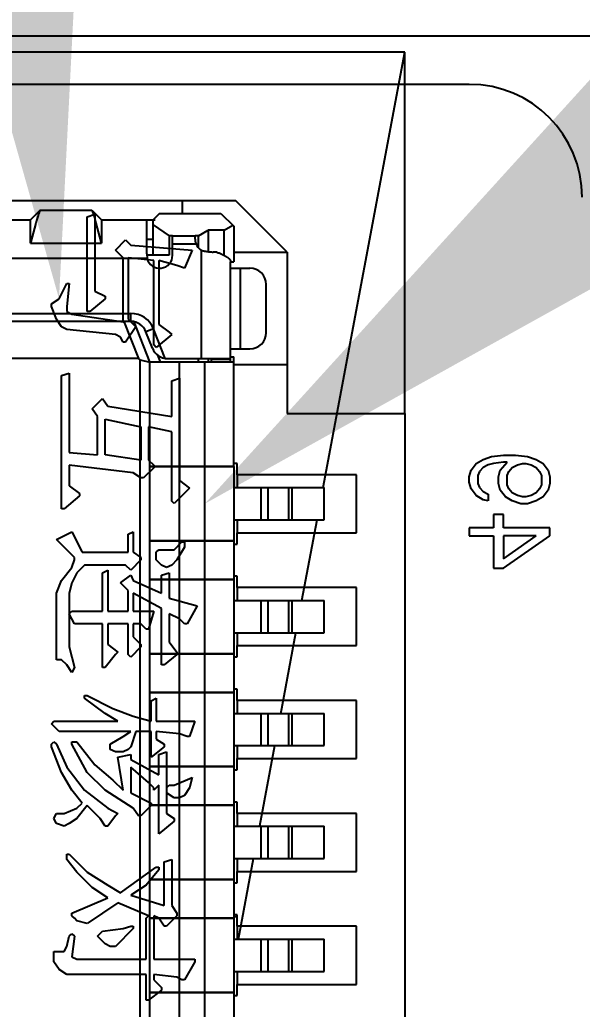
# Model space of a CAD drawing. Header units: millimetres. Extents: x 164 to 1164, y 133 to 906.
# Drawn here: x 235.91 to 241.14, y 302.63 to 311.83 of the extents above; entities that cross this region are included whole.
import ezdxf
from ezdxf import colors
from ezdxf.entities.mleader import LeaderData, LeaderLine
from ezdxf.math import Vec2, Vec3

# ---------------------------------------------------------------- set-up
doc = ezdxf.new("R2010")
doc.units = ezdxf.units.MM
for name, color, linetype in [('00侧挡板', 103, 'Continuous'), ('01_ASM_ALL_AXIS', 7, 'Continuous'), ('_139725', 7, 'Continuous'), ('_163842', 7, 'Continuous'), ('_18732', 7, 'Continuous'), ('_242229', 7, 'Continuous'), ('_408327', 7, 'Continuous'), ('_424072', 7, 'Continuous'), ('_533418', 7, 'Continuous')]:
    doc.layers.add(name, color=color, linetype=linetype)
doc.styles.get("Standard").update_dxf_attribs({"font": ''})
doc.styles.get('Standard').set_extended_font_data('SimSun')

# ---------------------------------------------------------------- blocks, each defined once
blk = doc.blocks.new('SFWER23')
at = {"color": 7}
for p, q in [((-188.5026, -444.2783), (-188.5026, -431.8307)), ((-188.3526, -441.8283), (-188.3526, -444.2783))]:
    blk.add_line(p, q, dxfattribs=at)
at = {"color": 3}
blk.add_line((-188.5026, -444.2783), (-188.5026, -431.8307), dxfattribs=at)
at = {"color": 1}
for p, q in [((-188.4526, -442.0283), (-188.4526, -444.1283)), ((-187.3326, -442.0283), (-188.4526, -442.0283)), ((-187.3326, -442.3933), (-187.3326, -442.0283)), ((-187.8326, -442.3933), (-187.9926, -442.5533)), ((-187.4826, -442.3933), (-187.3326, -442.3933)), ((-187.9926, -442.7183), (-187.9926, -442.5533)), ((-187.1776, -442.5483), (-187.1776, -442.5583)), ((-187.1426, -442.5483), (-187.1776, -442.5483)), ((-186.9276, -442.5483), (-186.9626, -442.5483)), ((-186.9276, -442.5583), (-186.9276, -442.5483)), ((-186.8276, -442.5483), (-186.8276, -442.5583)), ((-186.7926, -442.5483), (-186.8276, -442.5483)), ((-186.5776, -442.5483), (-186.6126, -442.5483)), ((-186.5776, -442.5583), (-186.5776, -442.5483)), ((-186.4776, -442.5483), (-186.4776, -442.5583)), ((-186.4426, -442.5483), (-186.4776, -442.5483)), ((-186.2276, -442.5483), (-186.2626, -442.5483)), ((-186.2276, -442.5583), (-186.2276, -442.5483)), ((-186.1276, -442.5483), (-186.1276, -442.5583)), ((-186.0926, -442.5483), (-186.1276, -442.5483)), ((-185.8776, -442.5483), (-185.9126, -442.5483)), ((-185.8776, -442.5583), (-185.8776, -442.5483)), ((-185.7776, -442.5483), (-185.7776, -442.5583)), ((-185.7426, -442.5483), (-185.7776, -442.5483)), ((-185.5276, -442.5483), (-185.5626, -442.5483)), ((-185.5276, -442.5583), (-185.5276, -442.5483))]:
    blk.add_line(p, q, dxfattribs=at)
at = {"color": 2}
for p, q in [((-187.1032, -442.2813), (-188.4526, -442.0283)), ((-187.3326, -442.0283), (-178.3726, -442.0283)), ((-186.7526, -442.347), (-187.0026, -442.3002)), ((-186.4016, -442.4128), (-186.6526, -442.3658)), ((-186.0535, -442.4781), (-186.3026, -442.4314)), ((-185.7026, -442.5439), (-185.9526, -442.497)), ((-185.7675, -442.5581), (-185.7773, -442.5483))]:
    blk.add_line(p, q, dxfattribs=at)
at = {"color": 4}
for p, q in [((-187.1426, -442.1783), (-187.1426, -442.5483)), ((-186.9626, -442.1783), (-187.1426, -442.1783)), ((-186.9626, -442.5483), (-186.9626, -442.1783)), ((-186.7926, -442.1783), (-186.7926, -442.5483)), ((-186.6126, -442.1783), (-186.7926, -442.1783)), ((-186.6126, -442.5483), (-186.6126, -442.1783)), ((-186.4426, -442.1783), (-186.4426, -442.5483)), ((-186.2626, -442.1783), (-186.4426, -442.1783)), ((-186.2626, -442.5483), (-186.2626, -442.1783)), ((-186.0926, -442.1783), (-186.0926, -442.5483)), ((-185.9126, -442.1783), (-186.0926, -442.1783)), ((-185.9126, -442.5483), (-185.9126, -442.1783)), ((-185.7426, -442.1783), (-185.7426, -442.5483)), ((-185.5626, -442.1783), (-185.7426, -442.1783)), ((-185.5626, -442.5483), (-185.5626, -442.1783)), ((-187.8326, -442.5583), (-187.8326, -442.3933)), ((-187.8326, -442.3933), (-187.4826, -442.3933)), ((-187.4826, -442.3933), (-187.4826, -442.5583)), ((-187.1426, -442.5483), (-187.1026, -442.5483)), ((-187.0026, -442.5483), (-186.9626, -442.5483)), ((-186.7926, -442.5483), (-186.7526, -442.5483)), ((-186.6526, -442.5483), (-186.6126, -442.5483)), ((-186.4426, -442.5483), (-186.4026, -442.5483)), ((-186.3026, -442.5483), (-186.2626, -442.5483)), ((-186.0926, -442.5483), (-186.0526, -442.5483)), ((-185.9526, -442.5483), (-185.9126, -442.5483)), ((-185.7426, -442.5483), (-185.7026, -442.5483)), ((-185.6026, -442.5483), (-185.5626, -442.5483)), ((-187.8546, -442.8779), (-187.8387, -442.6875)), ((-187.8387, -442.6875), (-187.7831, -442.7113)), ((-187.1244, -442.7272), (-187.1006, -442.6954)), ((-187.1006, -442.6954), (-187.053, -442.743)), ((-186.7593, -442.7589), (-186.7355, -442.6716)), ((-186.7355, -442.6716), (-186.68, -442.7033)), ((-186.3784, -442.7986), (-186.3784, -442.6795)), ((-186.3784, -442.6795), (-186.3307, -442.6954)), ((-186.3307, -442.6954), (-186.3307, -442.7033)), ((-186.18, -442.743), (-186.2038, -442.6875)), ((-186.2038, -442.6875), (-186.172, -442.6954)), ((-186.172, -442.6954), (-186.1482, -442.7113)), ((-185.6403, -442.8065), (-185.6403, -442.6795)), ((-185.6403, -442.6795), (-185.6323, -442.6795)), ((-185.6323, -442.6795), (-185.5768, -442.7113)), ((-187.9926, -443.4383), (-187.9926, -442.7183)), ((-187.9926, -442.7183), (-187.9526, -442.7183)), ((-187.7831, -442.7113), (-187.7911, -442.7351)), ((-187.4339, -442.751), (-187.4419, -442.7272)), ((-187.4419, -442.7272), (-187.1244, -442.7272)), ((-186.9339, -442.7192), (-186.9339, -442.7113)), ((-186.9339, -442.7113), (-186.918, -442.7113)), ((-186.9101, -442.743), (-186.9339, -442.7192)), ((-186.918, -442.7113), (-186.8784, -442.7351)), ((-186.6958, -442.7272), (-186.7117, -442.7589)), ((-186.68, -442.7113), (-186.6958, -442.7272)), ((-186.68, -442.7033), (-186.68, -442.7113)), ((-186.3387, -442.7272), (-186.3466, -442.7986)), ((-186.3307, -442.7033), (-186.3387, -442.7272)), ((-186.1482, -442.7113), (-186.1403, -442.7272)), ((-186.1403, -442.7272), (-186.1403, -442.743)), ((-185.5768, -442.7192), (-185.5847, -442.7351)), ((-185.5768, -442.7113), (-185.5768, -442.7192)), ((-187.7911, -442.7351), (-187.8069, -442.7906)), ((-187.6085, -442.7906), (-187.5847, -442.7589)), ((-187.5847, -442.7589), (-187.5768, -442.751)), ((-187.5768, -442.751), (-187.5371, -442.7986)), ((-187.3228, -442.751), (-187.4339, -442.751)), ((-187.3546, -442.9494), (-187.3228, -442.751)), ((-187.2752, -442.751), (-187.2911, -442.8224)), ((-187.0609, -442.751), (-187.2752, -442.751)), ((-187.053, -442.743), (-187.0609, -442.751)), ((-186.9101, -442.7906), (-186.9101, -442.743)), ((-186.8784, -442.7351), (-186.8625, -442.751)), ((-186.8625, -442.751), (-186.8546, -442.7668)), ((-186.8307, -442.7827), (-186.8387, -442.7589)), ((-186.8387, -442.7589), (-186.7593, -442.7589)), ((-186.7117, -442.7589), (-186.6244, -442.7589)), ((-186.6244, -442.7589), (-186.5927, -442.7351)), ((-186.5927, -442.7351), (-186.5847, -442.7351)), ((-186.5847, -442.7351), (-186.553, -442.7748)), ((-186.18, -442.7589), (-186.18, -442.743)), ((-186.172, -442.7668), (-186.18, -442.7589)), ((-186.1403, -442.743), (-186.1561, -442.7668)), ((-186.0927, -442.7668), (-186.0768, -442.743)), ((-186.0768, -442.743), (-186.0688, -442.743)), ((-186.0688, -442.743), (-186.0292, -442.7906)), ((-185.9419, -442.7748), (-185.9498, -442.751)), ((-185.9498, -442.751), (-185.8069, -442.751)), ((-185.8069, -442.751), (-185.7831, -442.7351)), ((-185.7831, -442.7351), (-185.7752, -442.7351)), ((-185.7752, -442.7351), (-185.7434, -442.7668)), ((-185.5847, -442.7351), (-185.5927, -442.8065)), ((-187.8069, -442.7906), (-187.6085, -442.7906)), ((-186.9022, -442.7986), (-186.9101, -442.7906)), ((-186.8625, -442.7827), (-186.8784, -442.7986)), ((-186.8546, -442.7668), (-186.8625, -442.7827)), ((-186.7752, -442.7827), (-186.8307, -442.7827)), ((-186.8149, -442.87), (-186.7752, -442.7827)), ((-186.7276, -442.7827), (-186.7752, -442.87)), ((-186.553, -442.7827), (-186.7276, -442.7827)), ((-186.553, -442.7748), (-186.553, -442.7827)), ((-186.3228, -442.7986), (-186.3069, -442.7748)), ((-186.3069, -442.7748), (-186.299, -442.7748)), ((-186.299, -442.7748), (-186.2673, -442.8145)), ((-186.2752, -442.7906), (-186.2831, -442.7668)), ((-186.2831, -442.7668), (-186.0927, -442.7668)), ((-186.2117, -442.7906), (-186.2752, -442.7906)), ((-186.2593, -442.8779), (-186.2117, -442.7906)), ((-186.18, -442.7906), (-186.1641, -442.8065)), ((-186.0292, -442.7906), (-186.18, -442.7906)), ((-185.8069, -442.7748), (-185.9419, -442.7748)), ((-185.926, -442.7986), (-185.926, -442.7906)), ((-185.926, -442.7906), (-185.918, -442.7906)), ((-185.918, -442.7906), (-185.8704, -442.8303)), ((-185.8387, -442.8779), (-185.8069, -442.7748)), ((-185.7673, -442.7906), (-185.7752, -442.8065)), ((-185.7434, -442.7748), (-185.7673, -442.7906)), ((-185.7434, -442.7668), (-185.7434, -442.7748)), ((-185.5768, -442.8065), (-185.553, -442.7827)), ((-185.553, -442.7827), (-185.545, -442.7827)), ((-185.545, -442.7827), (-185.5133, -442.8224)), ((-187.8069, -442.8065), (-187.8149, -442.8859)), ((-187.545, -442.8065), (-187.8069, -442.8065)), ((-187.5371, -442.7986), (-187.545, -442.8065)), ((-187.2911, -442.8224), (-187.1879, -442.8224)), ((-187.1879, -442.8224), (-187.172, -442.8065)), ((-187.172, -442.8065), (-187.1641, -442.8065)), ((-187.1641, -442.8065), (-187.1323, -442.8383)), ((-186.8784, -442.7986), (-186.9022, -442.7986)), ((-186.7196, -442.87), (-186.7196, -442.8065)), ((-186.7196, -442.8065), (-186.6641, -442.8224)), ((-186.6641, -442.8224), (-186.6641, -442.8303)), ((-186.4419, -442.8145), (-186.4498, -442.7986)), ((-186.4498, -442.7986), (-186.3784, -442.7986)), ((-186.3784, -442.8145), (-186.4419, -442.8145)), ((-186.3942, -442.87), (-186.3784, -442.8145)), ((-186.3466, -442.7986), (-186.3228, -442.7986)), ((-186.3466, -442.8145), (-186.3466, -442.8621)), ((-186.2673, -442.8145), (-186.3466, -442.8145)), ((-186.1879, -442.8224), (-186.2355, -442.8779)), ((-186.172, -442.8065), (-186.1879, -442.8224)), ((-186.1641, -442.8065), (-186.172, -442.8065)), ((-186.1561, -442.8779), (-186.1244, -442.8145)), ((-186.1244, -442.8145), (-186.1165, -442.8145)), ((-186.1165, -442.8145), (-186.0847, -442.8462)), ((-185.8466, -442.9097), (-185.926, -442.7986)), ((-185.7752, -442.8224), (-185.8149, -442.9176)), ((-185.7752, -442.8065), (-185.6403, -442.8065)), ((-185.7673, -442.8303), (-185.7752, -442.8224)), ((-185.5927, -442.8065), (-185.5768, -442.8065)), ((-185.5133, -442.8224), (-185.5133, -442.8303)), ((-187.3149, -442.9573), (-187.2911, -442.8462)), ((-187.2911, -442.8462), (-187.1879, -442.8462)), ((-187.1879, -442.8462), (-187.2038, -442.9573)), ((-187.1323, -442.8462), (-187.1482, -442.87)), ((-187.1323, -442.8383), (-187.1323, -442.8462)), ((-186.9022, -442.87), (-186.8863, -442.8462)), ((-186.8863, -442.8462), (-186.8784, -442.8462)), ((-186.8784, -442.8462), (-186.8466, -442.8779)), ((-186.6641, -442.8303), (-186.68, -442.8462)), ((-186.68, -442.8462), (-186.68, -442.87)), ((-186.6403, -442.87), (-186.6165, -442.8462)), ((-186.6165, -442.8462), (-186.6085, -442.8462)), ((-186.6085, -442.8462), (-186.5768, -442.8779)), ((-186.0847, -442.8462), (-186.0847, -442.8541)), ((-185.8704, -442.8303), (-185.8387, -442.8779)), ((-185.6403, -442.8303), (-185.7673, -442.8303)), ((-185.6403, -443.0446), (-185.6403, -442.8303)), ((-185.5927, -442.8303), (-185.5927, -443.0764)), ((-185.5133, -442.8303), (-185.5927, -442.8303)), ((-187.8704, -442.8938), (-187.8546, -442.8779)), ((-187.6244, -442.8859), (-187.6006, -442.8621)), ((-187.6006, -442.8621), (-187.553, -442.8938)), ((-187.1482, -442.87), (-187.172, -443.0684)), ((-186.9577, -442.8859), (-186.9657, -442.87)), ((-186.9657, -442.87), (-186.9022, -442.87)), ((-186.8466, -442.8779), (-186.8625, -442.8938)), ((-186.8307, -442.8779), (-186.8149, -442.87)), ((-186.8069, -442.9097), (-186.8307, -442.8779)), ((-186.7752, -442.87), (-186.7196, -442.87)), ((-186.68, -442.87), (-186.6403, -442.87)), ((-186.5768, -442.8779), (-186.5847, -442.8859)), ((-186.418, -442.9335), (-186.3942, -442.87)), ((-186.3466, -442.8621), (-186.299, -442.8779)), ((-186.3307, -442.9018), (-186.3466, -442.8779)), ((-186.3466, -442.8779), (-186.3466, -443.1002)), ((-186.299, -442.8779), (-186.2911, -442.8859)), ((-186.2673, -442.9176), (-186.2752, -442.8779)), ((-186.2752, -442.8779), (-186.2593, -442.8779)), ((-186.2355, -442.8779), (-186.1561, -442.8779)), ((-186.1085, -442.87), (-186.1641, -442.9573)), ((-186.0847, -442.8541), (-186.1085, -442.87)), ((-185.7434, -442.8779), (-185.7434, -442.87)), ((-185.7434, -442.87), (-185.7355, -442.87)), ((-185.7355, -442.9018), (-185.7434, -442.8779)), ((-185.7355, -442.87), (-185.68, -442.9256)), ((-187.8387, -442.9256), (-187.8704, -442.8938)), ((-187.8149, -442.9018), (-187.8387, -442.9256)), ((-187.8149, -442.8859), (-187.6244, -442.8859)), ((-187.6165, -442.9018), (-187.8149, -442.9018)), ((-187.6403, -443.0605), (-187.6165, -442.9018)), ((-187.5688, -442.9097), (-187.5768, -442.9256)), ((-187.553, -442.9018), (-187.5688, -442.9097)), ((-187.553, -442.8938), (-187.553, -442.9018)), ((-186.9022, -442.8859), (-186.9577, -442.8859)), ((-186.9022, -443.0287), (-186.9022, -442.8859)), ((-186.8625, -442.8938), (-186.8625, -443.0208)), ((-186.7831, -442.8859), (-186.8069, -442.9097)), ((-186.7196, -442.8859), (-186.7831, -442.8859)), ((-186.7196, -442.9494), (-186.7196, -442.8859)), ((-186.68, -442.8859), (-186.68, -442.9494)), ((-186.5847, -442.8859), (-186.68, -442.8859)), ((-186.3069, -442.9414), (-186.3307, -442.9018)), ((-186.2911, -442.8859), (-186.2831, -442.9018)), ((-186.2831, -442.9018), (-186.2831, -442.9256)), ((-186.1641, -442.9018), (-186.2673, -442.9176)), ((-186.1958, -442.9335), (-186.1641, -442.9018)), ((-185.8704, -442.9494), (-185.8466, -442.9097)), ((-185.7276, -442.9652), (-185.7355, -442.9018)), ((-187.5768, -442.9256), (-187.5927, -443.0764)), ((-186.6165, -442.9494), (-186.5927, -442.9176)), ((-186.5927, -442.9176), (-186.5847, -442.9256)), ((-186.5847, -442.9256), (-186.545, -442.9573)), ((-186.4577, -443.0129), (-186.418, -442.9335)), ((-186.3784, -442.9176), (-186.4022, -442.9573)), ((-186.3784, -443.116), (-186.3784, -442.9176)), ((-186.2911, -442.9414), (-186.3069, -442.9414)), ((-186.2831, -442.9256), (-186.2911, -442.9414)), ((-186.2434, -442.9891), (-186.1958, -442.9335)), ((-186.1085, -442.9494), (-186.0927, -442.9176)), ((-186.0927, -442.9176), (-186.0847, -442.9256)), ((-186.0847, -442.9256), (-186.053, -442.9494)), ((-185.8149, -442.9176), (-185.7514, -443.0129)), ((-185.68, -442.9414), (-185.6879, -442.9573)), ((-185.68, -442.9256), (-185.68, -442.9414)), ((-187.7117, -442.9891), (-187.6958, -442.9573)), ((-187.6958, -442.9573), (-187.6879, -442.9573)), ((-187.6879, -442.9573), (-187.6482, -443.0049)), ((-187.3784, -442.9652), (-187.3546, -442.9494)), ((-187.3466, -442.997), (-187.3784, -442.9652)), ((-187.2038, -442.9573), (-187.3149, -442.9573)), ((-186.8387, -442.9652), (-186.8466, -442.9494)), ((-186.8466, -442.9494), (-186.7196, -442.9494)), ((-186.7196, -442.9652), (-186.8387, -442.9652)), ((-186.7196, -443.0605), (-186.7196, -442.9652)), ((-186.68, -442.9494), (-186.6165, -442.9494)), ((-186.68, -442.9652), (-186.68, -443.0525)), ((-186.545, -442.9652), (-186.68, -442.9652)), ((-186.545, -442.9573), (-186.545, -442.9652)), ((-186.4022, -442.9573), (-186.4498, -443.0208)), ((-186.1641, -442.9573), (-186.2196, -443.0129)), ((-186.1641, -443.0208), (-186.1085, -442.9494)), ((-186.0768, -442.9732), (-186.1165, -443.0129)), ((-186.053, -442.9573), (-186.0768, -442.9732)), ((-186.053, -442.9494), (-186.053, -442.9573)), ((-185.9101, -443.0129), (-185.8704, -442.9494)), ((-185.8307, -442.9494), (-185.8625, -442.997)), ((-185.7831, -443.0605), (-185.8307, -442.9494)), ((-185.7117, -442.9811), (-185.7276, -442.9652)), ((-185.6879, -442.9573), (-185.7117, -442.9811)), ((-187.9419, -443.0129), (-187.9498, -442.9891)), ((-187.9498, -442.9891), (-187.7117, -442.9891)), ((-187.6482, -443.0049), (-187.6482, -443.0129)), ((-187.3228, -442.9811), (-187.3466, -442.997)), ((-187.2038, -442.9811), (-187.3228, -442.9811)), ((-187.2117, -443.0684), (-187.2038, -442.9811)), ((-186.3149, -443.0446), (-186.2434, -442.9891)), ((-185.8625, -442.997), (-185.9101, -443.0446)), ((-187.6482, -443.0129), (-187.9419, -443.0129)), ((-187.1085, -443.0684), (-187.0847, -443.0367)), ((-187.0847, -443.0367), (-187.0768, -443.0367)), ((-187.0768, -443.0367), (-187.0371, -443.0843)), ((-186.9657, -443.0605), (-186.9022, -443.0287)), ((-186.8625, -443.0208), (-186.8387, -443.0446)), ((-186.4577, -443.0208), (-186.4577, -443.0129)), ((-186.4498, -443.0208), (-186.4577, -443.0208)), ((-186.2196, -443.0129), (-186.3069, -443.0605)), ((-186.2355, -443.0764), (-186.1641, -443.0208)), ((-186.1244, -443.0287), (-186.1641, -443.0605)), ((-186.1085, -443.0446), (-186.1244, -443.0287)), ((-186.1165, -443.0129), (-186.0768, -443.0446)), ((-185.9657, -443.0684), (-185.9101, -443.0129)), ((-185.7514, -443.0129), (-185.7593, -443.0446)), ((-187.7355, -443.0764), (-187.7355, -443.0684)), ((-187.7355, -443.0684), (-187.6641, -443.0764)), ((-187.6482, -443.0764), (-187.6403, -443.0605)), ((-187.4498, -443.0922), (-187.4577, -443.0684)), ((-187.4577, -443.0684), (-187.2117, -443.0684)), ((-187.172, -443.0684), (-187.1085, -443.0684)), ((-186.9419, -443.1081), (-186.9657, -443.0605)), ((-186.8863, -443.0525), (-186.9419, -443.1081)), ((-186.8784, -443.0525), (-186.8863, -443.0525)), ((-186.8546, -443.0605), (-186.8784, -443.0525)), ((-186.8149, -443.0922), (-186.8546, -443.0605)), ((-186.8387, -443.0446), (-186.8069, -443.0605)), ((-186.8069, -443.0605), (-186.7752, -443.0684)), ((-186.7752, -443.0684), (-186.6085, -443.0684)), ((-186.7117, -443.0684), (-186.7196, -443.0605)), ((-186.68, -443.0525), (-186.7117, -443.0684)), ((-186.6085, -443.0684), (-186.545, -443.0525)), ((-186.5292, -443.0605), (-186.553, -443.0764)), ((-186.545, -443.0525), (-186.5292, -443.0605)), ((-186.3149, -443.0605), (-186.3149, -443.0446)), ((-186.3069, -443.0605), (-186.3149, -443.0605)), ((-186.1641, -443.0605), (-186.2196, -443.0922)), ((-186.0927, -443.0843), (-186.1085, -443.0446)), ((-186.0768, -443.0446), (-186.0609, -443.0684)), ((-186.0609, -443.0684), (-186.053, -443.0843)), ((-185.9657, -443.0764), (-185.9657, -443.0684)), ((-185.9101, -443.0446), (-185.9498, -443.0764)), ((-185.7752, -443.0605), (-185.7831, -443.0605)), ((-185.7673, -443.0525), (-185.7752, -443.0605)), ((-185.7593, -443.0446), (-185.7673, -443.0525)), ((-185.7196, -443.0605), (-185.7117, -443.0525)), ((-185.7117, -443.0684), (-185.7196, -443.0605)), ((-185.7117, -443.0525), (-185.6482, -443.0605)), ((-185.68, -443.0764), (-185.7117, -443.0684)), ((-185.6482, -443.0605), (-185.6403, -443.0446)), ((-187.6879, -443.1002), (-187.7355, -443.0764)), ((-187.6641, -443.0764), (-187.6482, -443.0764)), ((-187.6006, -443.0922), (-187.6244, -443.1081)), ((-187.5927, -443.0764), (-187.6006, -443.0922)), ((-187.0371, -443.0922), (-187.4498, -443.0922)), ((-187.0371, -443.0843), (-187.0371, -443.0922)), ((-186.7752, -443.1081), (-186.8149, -443.0922)), ((-186.553, -443.0764), (-186.5688, -443.0922)), ((-186.5688, -443.0922), (-186.5688, -443.1081)), ((-186.3069, -443.1081), (-186.2355, -443.0764)), ((-186.2196, -443.0922), (-186.299, -443.124)), ((-186.0927, -443.1081), (-186.0927, -443.0843)), ((-186.053, -443.0843), (-186.0609, -443.1081)), ((-185.9498, -443.0764), (-185.9657, -443.0764)), ((-185.6641, -443.0843), (-185.68, -443.0764)), ((-185.6641, -443.116), (-185.6641, -443.0843)), ((-185.5927, -443.0764), (-185.6085, -443.1002)), ((-187.672, -443.124), (-187.6879, -443.1002)), ((-187.6641, -443.124), (-187.672, -443.124)), ((-187.6244, -443.1081), (-187.6641, -443.124)), ((-186.5688, -443.1081), (-186.7752, -443.1081)), ((-186.3704, -443.124), (-186.3784, -443.116)), ((-186.3466, -443.1002), (-186.3704, -443.124)), ((-186.3149, -443.116), (-186.3069, -443.1081)), ((-186.3069, -443.124), (-186.3149, -443.116)), ((-186.299, -443.124), (-186.3069, -443.124)), ((-186.0768, -443.116), (-186.0927, -443.1081)), ((-186.0609, -443.1081), (-186.0768, -443.116)), ((-185.6323, -443.116), (-185.6641, -443.116)), ((-185.6085, -443.1002), (-185.6323, -443.116))]:
    blk.add_line(p, q, dxfattribs=at)
at = {"color": 7}
blk.add_arc((-188.0026, -441.8283), 0.35, 90, 180, dxfattribs=at)
at = {"layer": '01_ASM_ALL_AXIS', "color": 4}
for p, q in [((-187.1776, -441.5996), (-187.1568, -441.5836)), ((-187.1568, -441.5836), (-187.136, -441.5783)), ((-187.136, -441.5783), (-187.1151, -441.5783)), ((-187.1151, -441.5783), (-187.0943, -441.5836)), ((-187.0943, -441.5836), (-187.0735, -441.5996)), ((-186.9776, -441.5783), (-186.9776, -441.7219)), ((-186.9526, -441.5783), (-186.9776, -441.5783)), ((-186.8526, -441.7219), (-186.9526, -441.5783)), ((-187.1985, -441.6474), (-187.1901, -441.6208)), ((-187.1901, -441.6208), (-187.1776, -441.5996)), ((-187.1735, -441.6368), (-187.1651, -441.6208)), ((-187.1651, -441.6208), (-187.1526, -441.6102)), ((-187.1526, -441.6102), (-187.1401, -441.6049)), ((-187.1401, -441.6049), (-187.111, -441.6049)), ((-187.111, -441.6049), (-187.0985, -441.6102)), ((-187.0985, -441.6102), (-187.086, -441.6208)), ((-187.086, -441.6208), (-187.0776, -441.6368)), ((-187.0735, -441.5996), (-187.061, -441.6208)), ((-187.061, -441.6208), (-187.0526, -441.6474)), ((-186.9526, -441.6208), (-186.9526, -441.7219)), ((-186.8818, -441.7219), (-186.9526, -441.6208)), ((-187.2026, -441.6847), (-187.1985, -441.6474)), ((-187.1776, -441.6527), (-187.1735, -441.6368)), ((-187.1776, -441.6634), (-187.1776, -441.6527)), ((-187.0776, -441.6368), (-187.0735, -441.6527)), ((-187.0735, -441.6527), (-187.0735, -441.6634)), ((-187.0526, -441.6474), (-187.0526, -441.6687)), ((-187.2026, -441.7219), (-187.2026, -441.6847)), ((-187.1735, -441.6793), (-187.1776, -441.6634)), ((-187.1651, -441.6953), (-187.1735, -441.6793)), ((-187.0776, -441.6793), (-187.086, -441.6953)), ((-187.0735, -441.6634), (-187.0776, -441.6793)), ((-187.0526, -441.6687), (-187.061, -441.6953)), ((-187.1818, -441.7113), (-187.1818, -441.7219)), ((-187.1568, -441.7325), (-187.1818, -441.7113)), ((-187.1526, -441.7059), (-187.1651, -441.6953)), ((-187.1401, -441.7113), (-187.1526, -441.7059)), ((-187.111, -441.7113), (-187.1401, -441.7113)), ((-187.0985, -441.7059), (-187.111, -441.7113)), ((-187.086, -441.6953), (-187.0985, -441.7059)), ((-187.0735, -441.7166), (-187.0943, -441.7325)), ((-187.061, -441.6953), (-187.0735, -441.7166)), ((-187.1985, -441.7591), (-187.2026, -441.7219)), ((-187.1818, -441.7219), (-187.1776, -441.7538)), ((-187.136, -441.7379), (-187.1568, -441.7325)), ((-187.1151, -441.7379), (-187.136, -441.7379)), ((-187.0943, -441.7325), (-187.1151, -441.7379)), ((-187.0193, -441.7219), (-187.0193, -441.7538)), ((-186.9776, -441.7219), (-187.0193, -441.7219)), ((-186.9526, -441.7219), (-186.8818, -441.7219)), ((-186.8526, -441.7538), (-186.8526, -441.7219)), ((-187.1901, -441.7857), (-187.1985, -441.7591)), ((-187.1776, -441.7538), (-187.1735, -441.7698)), ((-187.1735, -441.7698), (-187.1651, -441.7857)), ((-187.0901, -441.7857), (-187.0818, -441.7698)), ((-187.0818, -441.7698), (-187.061, -441.7698)), ((-187.061, -441.7698), (-187.0651, -441.7857)), ((-187.0193, -441.7538), (-186.9776, -441.7538)), ((-186.9776, -441.7538), (-186.9776, -441.8283)), ((-186.9526, -441.8283), (-186.9526, -441.7538)), ((-186.9526, -441.7538), (-186.8526, -441.7538)), ((-187.1776, -441.807), (-187.1901, -441.7857)), ((-187.1568, -441.823), (-187.1776, -441.807)), ((-187.1651, -441.7857), (-187.1526, -441.7964)), ((-187.1526, -441.7964), (-187.1401, -441.8017)), ((-187.1401, -441.8017), (-187.1151, -441.8017)), ((-187.1151, -441.8017), (-187.1026, -441.7964)), ((-187.1026, -441.7964), (-187.0901, -441.7857)), ((-187.0776, -441.807), (-187.0985, -441.823)), ((-187.0651, -441.7857), (-187.0776, -441.807)), ((-187.136, -441.8283), (-187.1568, -441.823)), ((-187.1193, -441.8283), (-187.136, -441.8283)), ((-187.0985, -441.823), (-187.1193, -441.8283)), ((-186.9776, -441.8283), (-186.9526, -441.8283))]:
    blk.add_line(p, q, dxfattribs=at)
at = {"layer": '_139725', "color": 7}
for p, q in [((-187.9526, -442.5983), (-187.9126, -442.5583)), ((-187.9001, -442.5883), (-187.9158, -442.5614)), ((-187.9126, -442.5583), (-187.8026, -442.5583)), ((-187.8026, -442.5683), (-187.8026, -442.5583)), ((-187.5076, -442.5683), (-187.5076, -442.5583)), ((-187.1676, -442.5583), (-187.5076, -442.5583)), ((-187.4926, -442.8183), (-187.4926, -442.5583)), ((-187.1676, -442.8183), (-187.1676, -442.5583)), ((-186.9376, -442.5583), (-186.9376, -442.8183)), ((-186.9376, -442.5583), (-186.8176, -442.5583)), ((-186.8176, -442.8183), (-186.8176, -442.5583)), ((-186.5876, -442.5583), (-186.5876, -442.8183)), ((-186.5876, -442.5583), (-186.4676, -442.5583)), ((-186.4676, -442.8183), (-186.4676, -442.5583)), ((-186.2376, -442.5583), (-186.2376, -442.8183)), ((-186.2376, -442.5583), (-186.1176, -442.5583)), ((-186.1176, -442.8183), (-186.1176, -442.5583)), ((-185.8876, -442.5583), (-185.8876, -442.8183)), ((-185.8876, -442.5583), (-185.7676, -442.5583)), ((-185.7676, -442.8183), (-185.7676, -442.5583)), ((-185.5376, -442.5583), (-185.5376, -442.8183)), ((-185.5376, -442.5583), (-185.4176, -442.5583)), ((-187.9526, -442.7883), (-187.9526, -442.5983)), ((-187.9001, -442.5883), (-187.9001, -442.6383)), ((-187.8225, -442.5883), (-187.9001, -442.5883)), ((-187.8826, -442.6683), (-187.9001, -442.6383)), ((-187.9001, -442.6383), (-187.8342, -442.6383)), ((-187.5026, -442.6383), (-187.4926, -442.6383)), ((-187.8826, -442.6683), (-187.8826, -442.6783)), ((-187.8465, -442.6683), (-187.8826, -442.6683)), ((-187.4926, -442.6683), (-187.5026, -442.6683)), ((-187.9176, -442.8083), (-187.8826, -442.7583)), ((-187.8826, -442.7483), (-187.8826, -442.7583)), ((-187.8826, -442.7583), (-187.8226, -442.7583)), ((-187.8226, -442.7583), (-187.8226, -442.8283)), ((-187.9526, -442.7883), (-187.9326, -442.8083)), ((-187.8226, -442.8083), (-187.9326, -442.8083)), ((-187.4926, -442.8183), (-187.6165, -442.8678)), ((-187.4983, -442.8483), (-187.4918, -442.8183)), ((-187.1676, -442.8183), (-187.4926, -442.8183)), ((-186.8176, -442.8183), (-186.9376, -442.8183)), ((-186.4676, -442.8183), (-186.5876, -442.8183)), ((-186.1176, -442.8183), (-186.2376, -442.8183)), ((-185.7676, -442.8183), (-185.8876, -442.8183)), ((-185.4176, -442.8183), (-185.5376, -442.8183)), ((-187.6176, -442.8994), (-187.5026, -442.8534)), ((-187.4983, -442.8483), (-187.5026, -442.8534)), ((-187.5026, -442.8534), (-187.5026, -443.3031)), ((-178.207, -442.8483), (-187.4983, -442.8483))]:
    blk.add_line(p, q, dxfattribs=at)
at = {"layer": '_139725', "color": 9}
for p, q in [((-187.1676, -442.6483), (-187.4926, -442.6483)), ((-186.8176, -442.6483), (-186.9376, -442.6483)), ((-186.4676, -442.6483), (-186.5876, -442.6483)), ((-186.1176, -442.6483), (-186.2376, -442.6483)), ((-185.7676, -442.6483), (-185.8876, -442.6483)), ((-185.4176, -442.6483), (-185.5376, -442.6483)), ((-187.4926, -442.7283), (-187.1676, -442.7283)), ((-186.9376, -442.7283), (-186.8176, -442.7283)), ((-186.5876, -442.7283), (-186.4676, -442.7283)), ((-186.2376, -442.7283), (-186.1176, -442.7283)), ((-185.8876, -442.7283), (-185.7676, -442.7283)), ((-185.5376, -442.7283), (-185.4176, -442.7283)), ((-187.4926, -442.786), (-187.5127, -442.794))]:
    blk.add_line(p, q, dxfattribs=at)
at = {"layer": '_163842', "color": 7}
for p, q in [((-185.7026, -442.5583), (-185.7026, -442.2783)), ((-185.6026, -442.2783), (-185.7026, -442.2783)), ((-185.6026, -442.5583), (-185.6026, -442.2783)), ((-185.7676, -442.5583), (-185.7676, -442.8183)), ((-185.7676, -442.5583), (-185.5376, -442.5583)), ((-185.5376, -442.8183), (-185.5376, -442.5583)), ((-185.5376, -442.8183), (-185.7676, -442.8183))]:
    blk.add_line(p, q, dxfattribs=at)
at = {"layer": '_163842', "color": 9}
for p, q in [((-185.7026, -442.3783), (-185.6026, -442.3783)), ((-185.6026, -442.3875), (-185.7026, -442.3875)), ((-185.7026, -442.453), (-185.6026, -442.453)), ((-185.6026, -442.4733), (-185.7026, -442.4733)), ((-185.5376, -442.6483), (-185.7676, -442.6483)), ((-185.7676, -442.7283), (-185.5376, -442.7283))]:
    blk.add_line(p, q, dxfattribs=at)
at = {"layer": '_18732', "color": 7}
for p, q in [((-186.4026, -442.5583), (-186.4026, -442.2783)), ((-186.3026, -442.2783), (-186.4026, -442.2783)), ((-186.3026, -442.5583), (-186.3026, -442.2783)), ((-186.4676, -442.5583), (-186.4676, -442.8183)), ((-186.4676, -442.5583), (-186.2376, -442.5583)), ((-186.2376, -442.8183), (-186.2376, -442.5583)), ((-186.2376, -442.8183), (-186.4676, -442.8183))]:
    blk.add_line(p, q, dxfattribs=at)
at = {"layer": '_18732', "color": 9}
for p, q in [((-186.4026, -442.3783), (-186.3026, -442.3783)), ((-186.3026, -442.3875), (-186.4026, -442.3875)), ((-186.4026, -442.453), (-186.3026, -442.453)), ((-186.3026, -442.4733), (-186.4026, -442.4733)), ((-186.2376, -442.6483), (-186.4676, -442.6483)), ((-186.4676, -442.7283), (-186.2376, -442.7283))]:
    blk.add_line(p, q, dxfattribs=at)
at = {"layer": '_242229', "color": 7}
for p, q in [((-187.1026, -442.5583), (-187.1026, -442.2783)), ((-187.0026, -442.2783), (-187.1026, -442.2783)), ((-187.0026, -442.5583), (-187.0026, -442.2783)), ((-187.1676, -442.5583), (-187.1676, -442.8183)), ((-187.1676, -442.5583), (-186.9376, -442.5583)), ((-186.9376, -442.8183), (-186.9376, -442.5583)), ((-186.9376, -442.8183), (-187.1676, -442.8183))]:
    blk.add_line(p, q, dxfattribs=at)
at = {"layer": '_242229', "color": 9}
for p, q in [((-187.1026, -442.3783), (-187.0026, -442.3783)), ((-187.0026, -442.3875), (-187.1026, -442.3875)), ((-187.1026, -442.453), (-187.0026, -442.453)), ((-187.0026, -442.4733), (-187.1026, -442.4733)), ((-186.9376, -442.6483), (-187.1676, -442.6483)), ((-187.1676, -442.7283), (-186.9376, -442.7283))]:
    blk.add_line(p, q, dxfattribs=at)
at = {"layer": '_408327', "color": 7}
for p, q in [((-186.0526, -442.5583), (-186.0526, -442.2783)), ((-185.9526, -442.2783), (-186.0526, -442.2783)), ((-185.9526, -442.5583), (-185.9526, -442.2783)), ((-186.1176, -442.5583), (-186.1176, -442.8183)), ((-186.1176, -442.5583), (-185.8876, -442.5583)), ((-185.8876, -442.8183), (-185.8876, -442.5583)), ((-185.8876, -442.8183), (-186.1176, -442.8183))]:
    blk.add_line(p, q, dxfattribs=at)
at = {"layer": '_408327', "color": 9}
for p, q in [((-186.0526, -442.3783), (-185.9526, -442.3783)), ((-185.9526, -442.3875), (-186.0526, -442.3875)), ((-186.0526, -442.453), (-185.9526, -442.453)), ((-185.9526, -442.4733), (-186.0526, -442.4733)), ((-185.8876, -442.6483), (-186.1176, -442.6483)), ((-186.1176, -442.7283), (-185.8876, -442.7283))]:
    blk.add_line(p, q, dxfattribs=at)
at = {"layer": '_424072', "color": 7}
for p, q in [((-187.5826, -442.4583), (-187.7326, -442.4583)), ((-187.7826, -442.5683), (-187.7826, -442.5083)), ((-187.5326, -442.5683), (-187.5326, -442.5083)), ((-187.4926, -442.5683), (-187.8026, -442.5683)), ((-187.5026, -442.7641), (-187.5026, -442.5683)), ((-187.8326, -442.6109), (-187.8326, -442.6227)), ((-187.5026, -442.6283), (-187.4926, -442.6283)), ((-187.8826, -442.7483), (-187.8826, -442.6783)), ((-187.8726, -442.6783), (-187.8826, -442.6783)), ((-187.8576, -442.6754), (-187.8576, -442.7483)), ((-187.8226, -442.7483), (-187.8826, -442.7483)), ((-187.5032, -442.7717), (-187.595, -442.8076)), ((-187.9326, -442.9683), (-187.9326, -442.8026)), ((-187.8726, -442.8283), (-187.8726, -442.8083)), ((-187.5344, -442.8107), (-187.5858, -442.8308)), ((-187.8277, -442.8283), (-187.9326, -442.8283)), ((-187.8277, -442.8283), (-187.8126, -442.827)), ((-187.6426, -443.2791), (-187.6426, -442.8774)), ((-187.6176, -442.8774), (-187.6176, -443.2791)), ((-187.9626, -442.9983), (-187.9326, -442.9683)), ((-187.9326, -442.9683), (-187.8606, -442.9683)), ((-187.88, -442.9733), (-187.9069, -442.9805)), ((-187.8606, -442.9683), (-187.88, -442.9733)), ((-187.8606, -443.1883), (-187.8606, -442.9683)), ((-187.9626, -443.1583), (-187.9626, -442.9983)), ((-187.9326, -443.1883), (-187.9626, -443.1583)), ((-187.9326, -443.3483), (-187.9326, -443.1883)), ((-187.8606, -443.1883), (-187.9326, -443.1883)), ((-187.9228, -443.1717), (-187.9069, -443.1761))]:
    blk.add_line(p, q, dxfattribs=at)
at = {"layer": '_424072', "color": 9}
for p, q in [((-187.7826, -442.5383), (-187.5326, -442.5383)), ((-187.4995, -442.5683), (-187.4995, -442.6283)), ((-187.5026, -442.6583), (-187.838, -442.6583)), ((-187.595, -442.8076), (-187.5858, -442.8308)), ((-187.8126, -442.827), (-187.8126, -443.3296)), ((-187.6176, -442.8774), (-187.6426, -442.8774))]:
    blk.add_line(p, q, dxfattribs=at)
at = {"layer": '_424072', "color": 7}
for points in [[(-187.8326, -442.6109), (-187.8317, -442.6086), (-187.8308, -442.6064), (-187.8299, -442.6041), (-187.829, -442.6019), (-187.828, -442.5996), (-187.8273, -442.598), (-187.8266, -442.5964), (-187.8258, -442.5947), (-187.8251, -442.5931), (-187.8243, -442.5915), (-187.8235, -442.5899), (-187.8228, -442.5885), (-187.822, -442.5871), (-187.8213, -442.5858), (-187.8205, -442.5844), (-187.8198, -442.5831), (-187.8189, -442.5818), (-187.8183, -442.5808), (-187.8177, -442.5799), (-187.8171, -442.579), (-187.8165, -442.5781), (-187.8158, -442.5772), (-187.8151, -442.5763), (-187.8144, -442.5754)], [(-187.8144, -442.5754), (-187.8141, -442.575), (-187.8137, -442.5746), (-187.8134, -442.5742), (-187.813, -442.5739), (-187.8126, -442.5735), (-187.8123, -442.5731), (-187.8119, -442.5727), (-187.8115, -442.5724), (-187.8112, -442.5721), (-187.8109, -442.5718), (-187.8105, -442.5716), (-187.8102, -442.5713), (-187.8099, -442.571), (-187.8096, -442.5708), (-187.8092, -442.5706), (-187.8089, -442.5703), (-187.8085, -442.5701), (-187.8083, -442.5699), (-187.808, -442.5698), (-187.8077, -442.5696), (-187.8074, -442.5695), (-187.8071, -442.5693), (-187.8068, -442.5692), (-187.8065, -442.5691), (-187.8062, -442.569), (-187.8059, -442.5688), (-187.8056, -442.5687), (-187.8053, -442.5687), (-187.805, -442.5686), (-187.8047, -442.5685), (-187.8044, -442.5684), (-187.8041, -442.5684), (-187.8038, -442.5684), (-187.8035, -442.5683), (-187.8032, -442.5683), (-187.8029, -442.5683), (-187.8026, -442.5683)], [(-187.838, -442.6583), (-187.8376, -442.6571), (-187.8373, -442.6559), (-187.837, -442.6548), (-187.8367, -442.6536), (-187.8365, -442.6524), (-187.8362, -442.6512), (-187.8359, -442.6496), (-187.8356, -442.6479), (-187.8353, -442.6462), (-187.835, -442.6445), (-187.8347, -442.6428), (-187.8344, -442.6406), (-187.8341, -442.6384), (-187.8339, -442.6361), (-187.8336, -442.6339), (-187.8334, -442.6317), (-187.8332, -442.6294), (-187.833, -442.6272), (-187.8328, -442.6249), (-187.8326, -442.6227)], [(-187.9069, -442.9805), (-187.9228, -442.9848), (-187.9303, -442.9869), (-187.9365, -442.9887), (-187.9428, -442.9906), (-187.9454, -442.9914), (-187.948, -442.9922), (-187.9503, -442.9929), (-187.9525, -442.9936), (-187.9544, -442.9943), (-187.9562, -442.995), (-187.9577, -442.9955), (-187.9591, -442.9961), (-187.9601, -442.9966), (-187.9611, -442.9971), (-187.9616, -442.9974), (-187.962, -442.9977), (-187.9623, -442.998)], [(-187.9623, -443.1586), (-187.962, -443.1589), (-187.9616, -443.1592), (-187.9611, -443.1594), (-187.9601, -443.1599), (-187.9591, -443.1604), (-187.9577, -443.161), (-187.9562, -443.1616), (-187.9544, -443.1623), (-187.9525, -443.1629), (-187.9503, -443.1637), (-187.948, -443.1644), (-187.9454, -443.1652), (-187.9428, -443.166), (-187.9365, -443.1679), (-187.9303, -443.1697), (-187.9228, -443.1717)], [(-187.9069, -443.1761), (-187.88, -443.1832), (-187.8606, -443.1883)]]:
    blk.add_lwpolyline(points, dxfattribs=at)
for centre, radius, start, end in [((-187.7326, -442.5083), 0.05, 90, 180), ((-187.5826, -442.5083), 0.05, 0, 90), ((-187.8726, -442.6383), 0.04, 270, 330), ((-187.8226, -442.7883), 0.04, 284.4775, 90), ((-187.5526, -442.7641), 0.05, 291.3706, 0), ((-187.5676, -442.8774), 0.075, 111.3706, 180), ((-187.5676, -442.8774), 0.05, 111.3706, 180)]:
    blk.add_arc(centre, radius, start, end, dxfattribs=at)
at = {"layer": '_533418', "color": 7}
for p, q in [((-186.7526, -442.5583), (-186.7526, -442.2783)), ((-186.6526, -442.2783), (-186.7526, -442.2783)), ((-186.6526, -442.5583), (-186.6526, -442.2783)), ((-186.8176, -442.5583), (-186.8176, -442.8183)), ((-186.8176, -442.5583), (-186.5876, -442.5583)), ((-186.5876, -442.8183), (-186.5876, -442.5583)), ((-186.5876, -442.8183), (-186.8176, -442.8183))]:
    blk.add_line(p, q, dxfattribs=at)
at = {"layer": '_533418', "color": 9}
for p, q in [((-186.7526, -442.3783), (-186.6526, -442.3783)), ((-186.6526, -442.3875), (-186.7526, -442.3875)), ((-186.7526, -442.453), (-186.6526, -442.453)), ((-186.6526, -442.4733), (-186.7526, -442.4733)), ((-186.5876, -442.6483), (-186.8176, -442.6483)), ((-186.8176, -442.7283), (-186.5876, -442.7283))]:
    blk.add_line(p, q, dxfattribs=at)

msp = doc.modelspace()

# ---------------------------------------------------------------- block references
at = {"layer": '00侧挡板', "xscale": 3, "yscale": 3, "zscale": 3, "rotation": 270}
msp.add_blockref('SFWER23', (1565.5726, -253.8259), dxfattribs=at)

# ---------------------------------------------------------------- leaders
at = {"layer": '00侧挡板'}
ml = msp.add_multileader_mtext('Standard', dxfattribs=at)
ml.set_content('115', color=256)
ml.set_leader_properties()
ml.build(insert=Vec2(0, 0))
ml.multileader.update_dxf_attribs({"dogleg_length": 2, "arrow_head_size": 6})
ctx = ml.context
ctx.base_point, ctx.char_height, ctx.arrow_head_size, ctx.landing_gap_size, ctx.plane_origin = Vec3(235.8423, 330.7565), 8, 6, 0.4, Vec3(236.2721, 309.2377)
notes = []
notes.append((ctx, [(0, (1, 1, 0), (233.8423, 330.7565), (1, 0), 2, [(0, [(236.2721, 309.2377)], 0, [])])]))
ctx.mtext.insert, ctx.mtext.defined_height, ctx.mtext.flow_direction = Vec3(236.2423, 335.5565), 0.4, 5
ml = msp.add_multileader_mtext('Standard', dxfattribs=at)
ml.set_content('66', color=256)
ml.set_leader_properties()
ml.build(insert=Vec2(0, 0))
ml.multileader.update_dxf_attribs({"dogleg_length": 2, "arrow_head_size": 6})
ctx = ml.context
ctx.base_point, ctx.char_height, ctx.arrow_head_size, ctx.landing_gap_size, ctx.plane_origin = Vec3(260.5676, 323.9392), 8, 6, 0.4, Vec3(237.6278, 307.3319)
notes.append((ctx, [(0, (1, 1, 0), (258.5676, 323.9392), (1, 0), 2, [(0, [(237.6278, 307.3319)], 0, [])])]))
ctx.mtext.insert, ctx.mtext.defined_height, ctx.mtext.flow_direction = Vec3(260.9676, 328.7392), 0.4, 5
for ctx, leaders in notes:
    for number, flags, end, landing, length, lines in leaders:
        leader = LeaderData()
        leader.index, (leader.has_last_leader_line, leader.has_dogleg_vector, leader.attachment_direction) = number, flags
        leader.last_leader_point, leader.dogleg_vector, leader.dogleg_length = Vec3(end), Vec3(landing), length
        for number, points, colour, breaks in lines:
            line = LeaderLine()
            line.index, line.vertices, line.color, line.breaks = number, Vec3.list(points), colors.encode_raw_color(colour), breaks
            leader.lines.append(line)
        ctx.leaders.append(leader)

doc.saveas('drawing.dxf')
